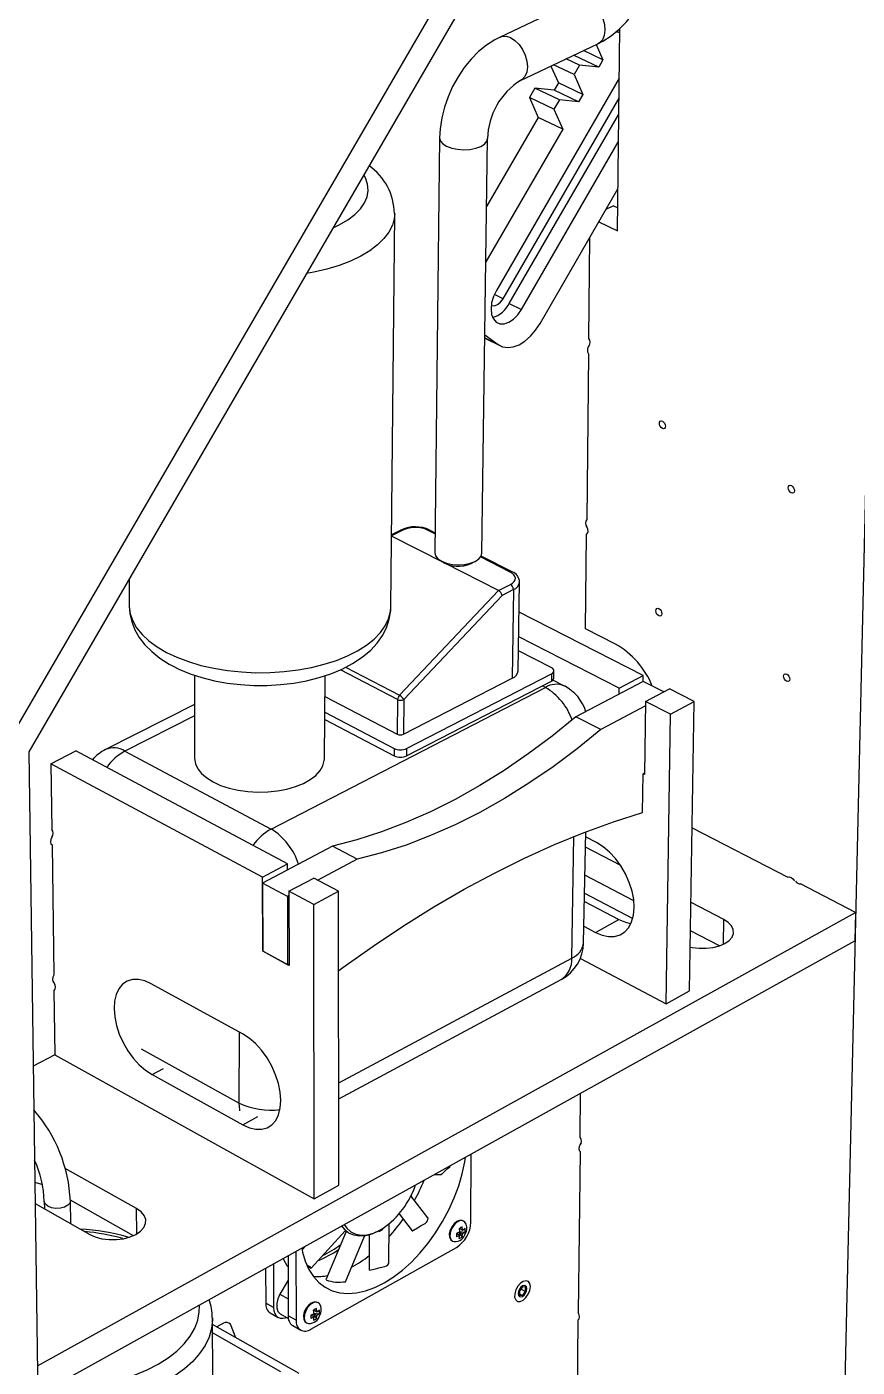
# Model space of a CAD drawing. Extents: x 0 to 151, y 0 to 220.
# Drawn here: x 88.3 to 122.6, y 119.5 to 174.9 of the extents above; entities that cross this region are included whole.
import ezdxf

# ---------------------------------------------------------------- set-up
doc = ezdxf.new("R2010")
doc.units = 0
doc.layers.get('0').update_dxf_attribs({"linetype": 'CONTINUOUS'})

msp = doc.modelspace()

# ---------------------------------------------------------------- linework, layer by layer
at = {"color": 7, "linetype": 'CONTINUOUS'}
for p, q in [((87.266, 144.92), (120.751, 202.584)), ((121.455, 201.952), (88.364, 144.947)), ((123.917, 199.659), (121.716, 104.731)), ((111.018, 175.97), (107.817, 174.464)), ((112.721, 174.652), (112.59, 174.666)), ((112.721, 174.652), (112.627, 174.697)), ((112.667, 166.466), (112.767, 174.819)), ((112.766, 174.729), (112.721, 174.652)), ((108.664, 172.67), (111.86, 174.186)), ((112.067, 173.523), (111.262, 173.902)), ((111.792, 174.154), (112.067, 173.523)), ((109.921, 173.266), (110.227, 172.572)), ((110.876, 172.919), (110.031, 173.318)), ((111.099, 173.304), (110.548, 173.564)), ((110.88, 173.7), (110.843, 173.704)), ((111.099, 173.304), (110.876, 172.919)), ((110.897, 173.729), (110.88, 173.7)), ((111.893, 173.223), (110.88, 173.7)), ((111.893, 173.223), (111.099, 173.304)), ((112.067, 173.523), (111.893, 173.223)), ((112.742, 172.76), (107.667, 163.995)), ((110.876, 172.919), (111.239, 172.093)), ((109.256, 172.351), (109.033, 171.967)), ((110.268, 171.87), (109.256, 172.351)), ((110.053, 172.272), (109.256, 172.351)), ((110.227, 172.572), (110.053, 172.272)), ((111.064, 171.792), (110.053, 172.272)), ((111.239, 172.093), (110.227, 172.572)), ((107.941, 163.659), (112.732, 171.934)), ((110.045, 171.486), (109.033, 171.967)), ((109.033, 171.967), (109.399, 171.143)), ((110.268, 171.87), (110.045, 171.486)), ((111.064, 171.792), (110.268, 171.87)), ((111.239, 172.093), (111.064, 171.792)), ((109.399, 171.143), (107.266, 167.463)), ((108.199, 163.466), (112.724, 171.282)), ((110.41, 170.662), (109.399, 171.143)), ((110.045, 171.486), (110.41, 170.662)), ((110.41, 170.662), (107.235, 165.181)), ((105.32, 170.298), (105.122, 153.177)), ((107.071, 153.152), (107.304, 170.274)), ((108.702, 163.22), (112.711, 170.146)), ((109.473, 162.642), (112.687, 168.196)), ((103.312, 150.938), (103.469, 167.17)), ((112.505, 167.493), (112.19, 167.336)), ((112.505, 167.493), (112.678, 167.41)), ((111.9, 166.835), (112.667, 166.466)), ((111.482, 162.02), (111.527, 166.19)), ((108.199, 163.466), (108.702, 163.22)), ((107.194, 162.174), (107.739, 161.769)), ((107.192, 162.027), (107.839, 161.708)), ((111.475, 161.381), (111.401, 154.548)), ((103.751, 154.114), (103.341, 153.909)), ((105.131, 153.995), (104.908, 154.108)), ((111.352, 150.026), (111.394, 153.92)), ((105.534, 152.739), (103.341, 153.856)), ((105.429, 152.805), (105.534, 152.739)), ((108.316, 152.38), (107.037, 153.028)), ((107.751, 151.611), (105.534, 152.739)), ((92.51, 152.09), (92.512, 150.979)), ((107.751, 151.611), (108.249, 151.864)), ((108.571, 148.297), (108.627, 151.955)), ((103.665, 147.284), (107.751, 151.611)), ((107.903, 151.407), (103.842, 147.106)), ((108.374, 151.646), (107.903, 151.407)), ((108.374, 151.646), (108.318, 147.985)), ((113.724, 148.101), (108.608, 150.709)), ((112.586, 149.399), (111.352, 150.026)), ((112.742, 147.581), (108.592, 149.702)), ((109.934, 148.426), (108.583, 149.118)), ((95.21, 148.112), (95.207, 144.684)), ((100.57, 144.664), (100.593, 148.092)), ((103.827, 145.675), (108.318, 147.985)), ((103.955, 144.779), (109.936, 147.865)), ((103.958, 145.085), (109.941, 148.169)), ((109.941, 148.169), (109.936, 147.865)), ((110.474, 147.666), (109.999, 147.91)), ((110.036, 147.989), (110.042, 148.293)), ((113.721, 147.859), (110.953, 146.39)), ((112.742, 147.581), (113.724, 148.101)), ((113.721, 147.859), (113.724, 148.101)), ((114.575, 147.423), (113.721, 147.859)), ((98.367, 141.762), (109.693, 147.609)), ((100.587, 147.235), (103.575, 145.676)), ((112.739, 147.338), (112.742, 147.581)), ((113.828, 147.026), (114.809, 147.548)), ((115.834, 147.026), (114.809, 147.548)), ((95.209, 146.9), (91.533, 145.043)), ((103.589, 147.107), (103.575, 145.676)), ((103.842, 147.106), (103.827, 145.675)), ((113.825, 146.851), (111.974, 145.865)), ((113.828, 147.026), (113.787, 144.008)), ((114.853, 146.502), (113.828, 147.026)), ((114.853, 146.502), (115.834, 147.026)), ((115.646, 135.074), (115.834, 147.026)), ((100.581, 146.283), (103.45, 144.782)), ((100.583, 146.588), (103.453, 145.088)), ((111.974, 145.865), (110.953, 146.39)), ((114.677, 134.537), (114.853, 146.502)), ((103.453, 145.088), (103.45, 144.782)), ((103.958, 145.085), (103.955, 144.779)), ((88.364, 144.947), (89.221, 84.923)), ((89.281, 144.455), (90.31, 144.986)), ((99.046, 140.318), (90.31, 144.986)), ((92.333, 144.976), (98.367, 141.762)), ((89.281, 144.455), (89.317, 141.743)), ((98.016, 139.772), (89.281, 144.455)), ((113.702, 142.45), (113.723, 144.041)), ((113.723, 144.041), (113.788, 144.076)), ((113.787, 144.008), (113.723, 144.041)), ((115.752, 141.813), (119.703, 139.767)), ((111.27, 137.064), (111.354, 141.644)), ((111.799, 141.201), (111.35, 141.435)), ((89.325, 141.102), (89.396, 135.733)), ((100.903, 141.058), (98.017, 139.526)), ((101.925, 140.515), (100.903, 141.058)), ((112.798, 140.251), (111.343, 141.012)), ((98.016, 139.772), (99.046, 140.318)), ((99.046, 140.072), (99.046, 140.318)), ((101.925, 140.515), (100.298, 139.649)), ((98.028, 136.711), (98.016, 139.772)), ((99.039, 138.978), (98.017, 139.526)), ((98.017, 139.526), (98.028, 136.711)), ((99.102, 139.19), (100.131, 139.738)), ((101.157, 139.19), (100.131, 139.738)), ((113.342, 138.791), (111.321, 139.851)), ((119.714, 139.772), (119.703, 139.767)), ((122.495, 138.321), (120.228, 139.495)), ((99.102, 139.012), (99.039, 138.978)), ((99.039, 138.978), (99.046, 136.16)), ((99.102, 139.19), (99.11, 136.126)), ((100.127, 138.64), (99.102, 139.19)), ((100.127, 138.64), (101.157, 139.19)), ((101.16, 127.057), (101.157, 139.19)), ((111.308, 139.112), (113.296, 138.067)), ((100.145, 126.494), (100.127, 138.64)), ((111.301, 138.775), (112.727, 138.025)), ((117.055, 138.025), (115.704, 138.732)), ((88.726, 119.602), (122.495, 138.321)), ((111.756, 137.495), (112.727, 138.025)), ((122.495, 138.321), (122.467, 137.15)), ((111.282, 137.745), (111.756, 137.495)), ((116.875, 136.938), (115.685, 137.562)), ((88.743, 118.391), (122.467, 137.15)), ((99.046, 136.16), (98.028, 136.711)), ((99.11, 136.126), (98.028, 136.711)), ((99.046, 136.16), (99.11, 136.195)), ((111.133, 136.417), (114.677, 134.537)), ((89.405, 135.1), (89.44, 132.443)), ((97.182, 133.309), (93.42, 135.369)), ((101.159, 130.622), (110.347, 135.553)), ((114.677, 134.537), (115.646, 135.074)), ((89.44, 132.443), (88.549, 131.967)), ((89.44, 132.443), (100.145, 126.494)), ((93.453, 131.622), (97.2, 129.548)), ((111.126, 129.035), (111.146, 130.852)), ((111.12, 128.441), (111.048, 121.788)), ((106.616, 125.525), (106.632, 128.342)), ((92.816, 126.085), (89.87, 127.741)), ((105.11, 127.495), (105.396, 127.499)), ((100.145, 126.494), (101.16, 127.057)), ((88.63, 126.294), (90.879, 125.022)), ((89.006, 126.386), (89.01, 126.079)), ((92.682, 124.969), (90.082, 126.436)), ((90.095, 125.466), (90.083, 126.402)), ((104.84, 125.712), (104.141, 126.618)), ((104.148, 126.632), (104.17, 126.58)), ((103.648, 125.869), (104.192, 125.168)), ((100.025, 123.634), (101.426, 125.168)), ((101.466, 125.141), (100.63, 123.143)), ((101.423, 125.165), (101.618, 125.056)), ((102.8, 125.135), (102.811, 125.14)), ((102.811, 125.14), (102.844, 125.157)), ((102.844, 125.157), (102.981, 125.24)), ((103.232, 123.85), (103.235, 125.456)), ((106.154, 125.122), (106.023, 125.065)), ((106.116, 125.106), (106.257, 124.918)), ((106.154, 125.122), (106.14, 125.269)), ((106.273, 125.189), (106.14, 125.262)), ((106.272, 125.048), (106.144, 125.118)), ((106.151, 125.146), (106.374, 125.121)), ((106.273, 125.189), (106.259, 125.335)), ((99.783, 124.532), (99.647, 124.383)), ((101.434, 123.069), (102.224, 124.956)), ((102.421, 124.998), (102.419, 123.544)), ((106.153, 124.981), (106.022, 124.924)), ((106.153, 124.981), (106.023, 125.053)), ((99.069, 124.134), (99.076, 121.663)), ((99.395, 124.316), (99.402, 121.479)), ((100.01, 121.109), (106.017, 124.485)), ((98.142, 123.619), (98.147, 122.187)), ((98.467, 123.799), (98.472, 122.003)), ((99.072, 123.136), (98.735, 122.553)), ((108.616, 122.695), (108.615, 122.518)), ((108.615, 122.574), (108.743, 122.503)), ((108.615, 122.518), (108.743, 122.503)), ((108.746, 122.856), (108.616, 122.695)), ((108.616, 122.668), (108.693, 122.764)), ((108.693, 122.764), (108.693, 122.79)), ((108.693, 122.764), (108.872, 122.664)), ((108.743, 122.503), (108.872, 122.664)), ((108.873, 122.841), (108.746, 122.856)), ((108.872, 122.664), (108.873, 122.841)), ((98.472, 122.003), (98.147, 122.187)), ((98.335, 121.78), (98.66, 121.596)), ((100.14, 121.749), (100.125, 121.896)), ((100.262, 121.817), (100.126, 121.893)), ((100.138, 121.775), (100.366, 121.749)), ((100.262, 121.817), (100.247, 121.964)), ((95.948, 121.573), (95.948, 121.551)), ((95.963, 119.04), (95.948, 121.551)), ((99.52, 119.276), (95.949, 121.303)), ((96.403, 121.355), (96.128, 121.202)), ((96.917, 120.754), (96.691, 121.309)), ((98.744, 121.745), (99.084, 121.554)), ((99.402, 121.479), (99.076, 121.663)), ((99.263, 121.255), (99.589, 121.071)), ((100.14, 121.749), (100.007, 121.69)), ((100.14, 121.606), (100.007, 121.681)), ((100.14, 121.606), (100.007, 121.548)), ((100.106, 121.734), (100.247, 121.544)), ((100.262, 121.674), (100.135, 121.746)), ((110.93, 110.89), (111.045, 121.496)), ((88.726, 119.602), (88.743, 118.391))]:
    msp.add_line(p, q, dxfattribs=at)
at = {"color": 8, "linetype": 'CONTINUOUS'}
for p, q in [((107.941, 163.659), (107.584, 163.834)), ((107.192, 162.039), (107.739, 161.769)), ((103.831, 154.109), (103.341, 153.863)), ((105.131, 153.95), (104.83, 154.103)), ((108.238, 152.374), (107.016, 152.994)), ((103.589, 147.107), (101.227, 148.334)), ((101.441, 148.439), (103.665, 147.284)), ((109.693, 147.609), (109.566, 147.674)), ((95.208, 146.431), (92.333, 144.976)), ((110.776, 136.431), (110.866, 141.451)), ((117.037, 137.003), (117.055, 138.025)), ((101.159, 131.281), (110.776, 136.431)), ((97.05, 130.447), (97.059, 133.377)), ((93.009, 132.678), (97.05, 130.447)), ((93.453, 131.622), (93.923, 131.875)), ((97.2, 129.548), (97.823, 129.888)), ((92.826, 125.043), (92.816, 126.085)), ((102.863, 125.198), (102.991, 125.276)), ((98.735, 122.553), (99.074, 122.362)), ((98.775, 119.351), (95.952, 120.956))]:
    msp.add_line(p, q, dxfattribs=at)
at = {"color": 7, "linetype": 'CONTINUOUS'}
for points in [[(111.86, 174.186), (112.068, 174.294), (112.408, 174.516), (112.733, 174.784), (113.039, 175.095), (113.319, 175.441), (113.572, 175.816), (113.793, 176.214), (113.98, 176.631), (114.13, 177.061), (114.242, 177.499), (114.312, 177.939), (114.336, 178.315)], [(107.817, 174.464), (107.607, 174.355), (107.263, 174.132), (106.934, 173.862), (106.624, 173.55), (106.34, 173.201), (106.084, 172.822), (105.86, 172.42), (105.672, 171.999), (105.521, 171.565), (105.41, 171.124), (105.342, 170.68), (105.32, 170.298)], [(107.667, 163.995), (107.548, 163.746), (107.472, 163.488), (107.446, 163.237), (107.469, 163.012), (107.542, 162.828), (107.658, 162.697), (107.81, 162.628), (107.988, 162.626), (108.178, 162.69), (108.369, 162.817), (108.548, 162.998), (108.702, 163.22)], [(107.45, 163.379), (107.468, 163.372), (107.584, 163.363), (107.711, 163.413), (107.835, 163.516), (107.941, 163.659)], [(107.739, 161.769), (107.924, 161.674), (108.135, 161.64), (108.365, 161.669), (108.604, 161.76), (108.843, 161.91), (109.074, 162.112), (109.286, 162.359), (109.473, 162.642)], [(114.396, 158.513), (114.406, 158.566), (114.434, 158.601), (114.475, 158.614), (114.523, 158.602), (114.571, 158.567), (114.612, 158.514), (114.638, 158.452), (114.647, 158.389), (114.637, 158.336), (114.609, 158.301), (114.567, 158.289), (114.519, 158.301), (114.471, 158.336), (114.431, 158.389), (114.404, 158.451), (114.396, 158.513)], [(119.716, 155.854), (119.727, 155.907), (119.756, 155.942), (119.798, 155.954), (119.847, 155.942), (119.896, 155.906), (119.936, 155.853), (119.963, 155.79), (119.972, 155.728), (119.961, 155.674), (119.932, 155.639), (119.89, 155.627), (119.841, 155.639), (119.792, 155.675), (119.751, 155.728), (119.725, 155.791), (119.716, 155.854)], [(111.394, 153.92), (111.435, 153.972), (111.45, 154.05), (111.437, 154.142), (111.398, 154.234), (111.379, 154.263)], [(105.122, 153.177), (105.122, 153.171), (105.156, 153.043), (105.255, 152.924), (105.411, 152.821), (105.615, 152.741), (105.851, 152.69), (106.103, 152.672), (106.356, 152.687), (106.59, 152.735), (106.791, 152.813), (106.944, 152.914), (107.04, 153.033), (107.071, 153.152)], [(108.249, 151.864), (108.336, 151.918), (108.4, 151.98), (108.439, 152.048), (108.451, 152.118), (108.436, 152.189), (108.394, 152.257), (108.327, 152.319), (108.238, 152.374)], [(92.516, 150.968), (92.536, 150.659), (92.615, 150.316), (92.745, 149.987), (92.925, 149.672), (93.156, 149.371), (93.439, 149.085), (93.774, 148.817), (94.16, 148.571), (94.321, 148.483)], [(94.321, 148.483), (94.556, 148.366), (95.021, 148.173), (95.513, 148.013), (96.028, 147.884), (96.56, 147.787), (97.105, 147.723), (97.657, 147.69), (98.211, 147.69), (98.762, 147.722), (99.304, 147.786), (99.834, 147.883), (100.346, 148.011), (100.836, 148.171), (101.3, 148.365), (101.733, 148.593), (102.129, 148.855), (102.48, 149.152), (102.746, 149.441), (102.961, 149.746), (103.125, 150.062), (103.247, 150.424), (103.306, 150.786), (103.305, 150.942)], [(114.248, 150.776), (114.259, 150.827), (114.286, 150.862), (114.327, 150.874), (114.375, 150.861), (114.423, 150.825), (114.463, 150.773), (114.489, 150.711), (114.498, 150.65), (114.487, 150.598), (114.46, 150.564), (114.419, 150.552), (114.371, 150.565), (114.323, 150.6), (114.283, 150.653), (114.257, 150.714), (114.248, 150.776)], [(109.941, 148.169), (109.985, 148.196), (110.016, 148.228), (110.036, 148.262), (110.042, 148.297), (110.034, 148.333), (110.013, 148.367), (109.979, 148.398), (109.934, 148.426)], [(119.523, 148.074), (119.533, 148.126), (119.562, 148.161), (119.604, 148.172), (119.652, 148.159), (119.701, 148.123), (119.741, 148.07), (119.767, 148.008), (119.776, 147.946), (119.765, 147.894), (119.737, 147.86), (119.695, 147.849), (119.646, 147.862), (119.598, 147.898), (119.558, 147.951), (119.531, 148.013), (119.523, 148.074)], [(110.953, 146.39), (109.975, 145.601), (108.985, 144.864), (107.985, 144.181), (106.978, 143.554), (105.965, 142.985), (104.95, 142.476), (103.933, 142.027), (102.919, 141.64), (101.908, 141.317), (100.903, 141.058)], [(111.974, 145.865), (110.996, 145.073), (110.005, 144.334), (109.006, 143.65), (107.998, 143.021), (106.986, 142.45), (105.97, 141.939), (104.954, 141.488), (103.939, 141.1), (102.929, 140.775), (101.925, 140.515)], [(95.207, 144.684), (95.207, 144.67), (95.242, 144.457), (95.339, 144.25), (95.497, 144.052), (95.71, 143.868), (95.975, 143.704)], [(95.975, 143.704), (96.286, 143.563), (96.634, 143.447), (97.012, 143.361), (97.411, 143.306), (97.821, 143.283), (98.233, 143.293), (98.637, 143.336), (99.023, 143.41), (99.382, 143.514), (99.705, 143.646), (99.986, 143.802), (100.217, 143.978), (100.393, 144.171), (100.51, 144.375), (100.565, 144.587), (100.57, 144.664)], [(101.158, 135.915), (101.327, 136.038), (102.582, 136.927), (103.837, 137.763), (105.092, 138.545), (106.344, 139.272), (107.592, 139.944), (108.833, 140.559), (110.066, 141.118), (111.29, 141.619), (112.502, 142.063), (113.702, 142.45)], [(89.344, 141.458), (89.321, 141.422), (89.28, 141.327), (89.267, 141.233), (89.282, 141.154), (89.325, 141.102)], [(111.756, 137.495), (112.03, 137.379), (112.295, 137.323), (112.546, 137.327), (112.773, 137.394), (112.97, 137.519), (113.131, 137.7), (113.251, 137.932), (113.327, 138.206), (113.355, 138.516), (113.335, 138.851), (113.268, 139.201), (113.155, 139.556), (113, 139.904), (112.808, 140.235), (112.585, 140.539), (112.337, 140.807), (112.072, 141.029), (111.799, 141.201)], [(119.703, 139.767), (119.766, 139.782), (119.838, 139.762), (119.91, 139.708), (119.97, 139.628)], [(112.727, 138.025), (113, 137.909), (113.198, 137.862)], [(115.675, 136.886), (115.754, 136.87), (116.041, 136.835), (116.333, 136.835), (116.617, 136.87), (116.877, 136.938), (117.101, 137.036), (117.277, 137.159), (117.397, 137.3), (117.455, 137.453), (117.447, 137.61), (117.375, 137.762), (117.242, 137.903), (117.055, 138.025)], [(89.396, 135.733), (89.356, 135.638), (89.342, 135.545), (89.358, 135.467), (89.401, 135.417), (89.406, 135.414)], [(89.359, 135.477), (89.401, 135.417), (89.441, 135.322), (89.457, 135.229), (89.444, 135.151), (89.405, 135.1)], [(93.42, 135.369), (93.15, 135.488), (92.889, 135.547), (92.645, 135.543), (92.425, 135.477), (92.236, 135.35), (92.083, 135.167), (91.972, 134.934), (91.906, 134.657), (91.886, 134.345), (91.913, 134.007), (91.986, 133.654), (92.103, 133.296), (92.26, 132.944), (92.453, 132.609), (92.676, 132.3), (92.922, 132.028), (93.184, 131.799), (93.453, 131.622)], [(97.2, 129.548), (97.473, 129.426), (97.737, 129.364), (97.985, 129.364), (98.21, 129.427), (98.403, 129.551), (98.56, 129.732), (98.676, 129.965), (98.746, 130.243), (98.769, 130.556), (98.744, 130.897), (98.672, 131.254), (98.554, 131.616), (98.395, 131.972), (98.199, 132.312), (97.973, 132.624), (97.723, 132.9), (97.457, 133.131), (97.182, 133.309)], [(111.12, 128.736), (111.123, 128.738), (111.163, 128.785), (111.177, 128.858), (111.164, 128.946), (111.126, 129.035)], [(111.165, 128.799), (111.123, 128.738), (111.084, 128.648), (111.07, 128.561), (111.083, 128.488), (111.12, 128.441)], [(99.635, 124.449), (99.666, 124.292), (99.774, 123.913), (99.924, 123.574), (100.113, 123.28), (100.338, 123.034), (100.597, 122.839), (100.886, 122.697), (101.201, 122.611), (101.539, 122.581), (101.896, 122.608), (102.266, 122.69), (102.645, 122.827), (103.029, 123.017), (103.412, 123.258), (103.79, 123.546), (104.159, 123.878), (104.513, 124.249), (104.848, 124.656), (105.16, 125.092), (105.446, 125.553), (105.702, 126.033), (105.925, 126.526), (106.111, 127.026), (106.259, 127.526), (106.367, 128.022), (106.398, 128.211)], [(105.401, 127.518), (105.395, 127.504), (105.394, 127.502), (105.394, 127.501), (105.394, 127.5), (105.394, 127.499), (105.394, 127.499), (105.395, 127.499), (105.395, 127.499), (105.397, 127.499), (105.405, 127.504), (105.433, 127.528), (105.539, 127.632), (105.642, 127.729), (105.743, 127.815), (105.773, 127.861), (105.773, 127.864)], [(88.946, 127.065), (88.862, 127.097), (88.618, 127.164)], [(90.879, 125.022), (91.112, 124.917), (91.383, 124.844), (91.678, 124.807), (91.98, 124.807), (92.277, 124.845), (92.551, 124.918), (92.791, 125.023), (92.982, 125.155), (93.117, 125.307), (93.188, 125.471), (93.192, 125.639), (93.128, 125.803), (93.001, 125.954), (92.816, 126.085)], [(104.192, 125.169), (104.192, 125.169), (104.192, 125.168), (104.192, 125.168), (104.192, 125.168), (104.192, 125.167), (104.193, 125.167), (104.195, 125.167), (104.206, 125.172), (104.248, 125.193), (104.409, 125.29), (104.568, 125.386), (104.725, 125.474), (104.779, 125.521), (104.822, 125.582), (104.842, 125.633), (104.847, 125.686), (104.845, 125.7), (104.842, 125.708), (104.84, 125.712)], [(102.756, 125.136), (102.533, 125.036), (102.27, 124.963), (102.02, 124.946), (101.789, 124.984), (101.582, 125.077), (101.406, 125.222), (101.291, 125.371)], [(106.284, 125.58), (106.25, 125.597), (106.142, 125.596), (106.032, 125.552), (105.921, 125.463), (105.826, 125.339), (105.757, 125.195), (105.725, 125.046), (105.734, 124.904), (105.781, 124.803), (105.851, 124.744)], [(106.317, 125.571), (106.259, 125.593), (106.145, 125.581), (106.022, 125.513), (105.908, 125.396), (105.816, 125.247), (105.761, 125.086), (105.749, 124.935), (105.782, 124.814), (105.855, 124.739), (105.856, 124.738)], [(106.259, 125.335), (106.175, 125.288), (106.14, 125.269)], [(106.374, 125.121), (106.304, 125.068), (106.272, 125.048)], [(106.374, 125.262), (106.305, 125.21), (106.273, 125.189)], [(106.364, 125.001), (106.428, 125.158), (106.441, 125.226), (106.446, 125.335), (106.424, 125.438), (106.371, 125.527), (106.31, 125.575)], [(106.374, 125.121), (106.377, 125.223), (106.374, 125.262)], [(106.023, 125.065), (106.023, 124.962), (106.022, 124.924)], [(106.138, 124.851), (106.151, 124.941), (106.153, 124.981)], [(106.138, 124.851), (106.225, 124.897), (106.257, 124.918)], [(106.257, 124.918), (106.27, 125.008), (106.272, 125.048)], [(98.86, 124.018), (99.024, 123.744), (99.07, 123.68)], [(99.84, 123.772), (99.905, 123.731), (99.961, 123.694), (100.004, 123.662), (100.023, 123.643), (100.024, 123.633), (100.021, 123.632), (100.017, 123.632), (100.014, 123.633)], [(102.429, 123.544), (102.436, 123.545), (102.484, 123.554), (102.676, 123.6), (102.868, 123.649), (103.059, 123.697), (103.128, 123.726), (103.186, 123.767), (103.217, 123.803), (103.232, 123.841), (103.232, 123.851), (103.23, 123.857), (103.228, 123.86)], [(109.071, 122.865), (109.05, 122.993), (108.988, 123.079), (108.893, 123.111), (108.778, 123.084), (108.658, 123.003), (108.549, 122.878), (108.468, 122.727), (108.423, 122.569), (108.422, 122.426), (108.464, 122.317), (108.545, 122.257), (108.652, 122.255), (108.771, 122.31), (108.887, 122.414), (108.984, 122.555), (109.048, 122.712), (109.071, 122.865)], [(108.925, 122.782), (108.912, 122.857), (108.873, 122.905), (108.815, 122.918), (108.746, 122.895), (108.677, 122.839), (108.617, 122.759), (108.578, 122.667), (108.563, 122.577), (108.576, 122.502), (108.615, 122.455), (108.673, 122.441), (108.742, 122.464), (108.812, 122.52), (108.871, 122.6), (108.911, 122.692), (108.925, 122.782)], [(98.735, 122.553), (98.646, 122.359), (98.6, 122.164), (98.6, 121.986), (98.648, 121.843), (98.738, 121.749), (98.744, 121.745)], [(98.472, 122.003), (98.485, 121.871), (98.52, 121.757), (98.576, 121.666), (98.652, 121.601), (98.744, 121.564), (98.85, 121.557), (98.964, 121.58), (99.007, 121.597)], [(100.275, 122.212), (100.24, 122.229), (100.13, 122.228), (100.018, 122.182), (99.905, 122.092), (99.808, 121.967), (99.739, 121.821), (99.706, 121.671), (99.717, 121.528), (99.766, 121.426), (99.834, 121.37), (99.834, 121.37)], [(100.31, 122.202), (100.248, 122.224), (100.132, 122.212), (100.007, 122.142), (99.89, 122.024), (99.798, 121.873), (99.742, 121.711), (99.731, 121.559), (99.766, 121.437), (99.84, 121.363)], [(100.247, 121.964), (100.161, 121.915), (100.125, 121.896)], [(100.366, 121.891), (100.295, 121.838), (100.262, 121.817)], [(100.356, 121.624), (100.421, 121.782), (100.435, 121.85), (100.44, 121.96), (100.419, 122.065), (100.366, 122.155), (100.304, 122.205)], [(100.366, 121.749), (100.368, 121.851), (100.366, 121.891)], [(111.045, 121.496), (111.084, 121.541), (111.099, 121.613), (111.086, 121.7), (111.048, 121.788)], [(100.007, 121.69), (100.008, 121.586), (100.007, 121.548)], [(100.126, 121.476), (100.138, 121.566), (100.14, 121.606)], [(100.126, 121.476), (100.215, 121.522), (100.247, 121.544)], [(100.247, 121.544), (100.26, 121.634), (100.262, 121.674)], [(100.366, 121.749), (100.295, 121.695), (100.262, 121.674)]]:
    msp.add_lwpolyline(points, dxfattribs=at)
at = {"color": 8, "linetype": 'CONTINUOUS'}
for points in [[(111.018, 175.97), (111.096, 175.998), (111.269, 176.005), (111.453, 175.949), (111.636, 175.833), (111.806, 175.666), (111.95, 175.459), (112.06, 175.225), (112.127, 174.982), (112.147, 174.745), (112.119, 174.531), (112.044, 174.354), (111.928, 174.226), (111.86, 174.186)], [(107.817, 174.464), (107.896, 174.492), (108.068, 174.498), (108.252, 174.441), (108.435, 174.325), (108.605, 174.157), (108.75, 173.948), (108.86, 173.713), (108.928, 173.468), (108.949, 173.23), (108.921, 173.016), (108.847, 172.838), (108.731, 172.711), (108.667, 172.672)], [(105.32, 170.298), (105.32, 170.293), (105.355, 170.17), (105.456, 170.055), (105.615, 169.955), (105.822, 169.878), (106.062, 169.829), (106.32, 169.812), (106.577, 169.826), (106.816, 169.873), (107.02, 169.947), (107.176, 170.045), (107.273, 170.159), (107.304, 170.272)], [(100.927, 166.589), (101.184, 166.709), (101.531, 166.91), (101.824, 167.13), (102.059, 167.365), (102.23, 167.612), (102.338, 167.868), (102.378, 168.128), (102.353, 168.389), (102.261, 168.646), (102.192, 168.769)], [(103.469, 167.173), (103.453, 166.976), (103.374, 166.691), (103.232, 166.412), (103.028, 166.142), (102.764, 165.884), (102.443, 165.641), (102.069, 165.417), (101.646, 165.213), (101.179, 165.033), (100.674, 164.879), (100.136, 164.752), (99.827, 164.695)], [(92.512, 150.979), (92.513, 150.946), (92.552, 150.649), (92.654, 150.355), (92.818, 150.068), (93.043, 149.791), (93.325, 149.528), (93.662, 149.281), (94.049, 149.055)], [(94.049, 149.055), (94.483, 148.851), (94.957, 148.672), (95.467, 148.52), (96.006, 148.397), (96.569, 148.305), (97.147, 148.245), (97.735, 148.217), (98.324, 148.222), (98.909, 148.26), (99.482, 148.33), (100.036, 148.431), (100.564, 148.562), (101.061, 148.722), (101.519, 148.909), (101.935, 149.12), (102.303, 149.352), (102.618, 149.604), (102.878, 149.871), (103.079, 150.152), (103.219, 150.441), (103.296, 150.737), (103.312, 150.938)], [(97.08, 130.13), (97.073, 130.167), (97.05, 130.447)], [(90.083, 126.402), (90.062, 126.317), (89.98, 126.223), (89.845, 126.149), (89.674, 126.105), (89.487, 126.096), (89.307, 126.123), (89.156, 126.183), (89.052, 126.268), (89.007, 126.368), (89.006, 126.386)], [(101.39, 125.426), (101.492, 125.284), (101.662, 125.133), (101.863, 125.035), (102.09, 124.992), (102.336, 125.006), (102.596, 125.075), (102.863, 125.198)], [(90.485, 118.707), (91.086, 118.784), (91.669, 118.896), (92.23, 119.041), (92.761, 119.218), (93.257, 119.426), (93.711, 119.661), (94.12, 119.921), (94.478, 120.202), (94.783, 120.503), (95.029, 120.819), (95.216, 121.147), (95.341, 121.483), (95.402, 121.824), (95.406, 122.097)], [(95.948, 121.551), (95.947, 121.492), (95.907, 121.136), (95.805, 120.784), (95.64, 120.438), (95.415, 120.102), (95.131, 119.78), (94.792, 119.474), (94.4, 119.188), (93.96, 118.925), (93.475, 118.687), (92.951, 118.477), (92.393, 118.298), (91.807, 118.15), (91.198, 118.036), (90.573, 117.957)]]:
    msp.add_lwpolyline(points, dxfattribs=at)
at = {"color": 7, "linetype": 'CONTINUOUS'}
for centre, radius, start, end in [((110.19, 170.221), 2.886, 121.9215, 178.9439), ((100.97, 167.12), 2.492, 1.267, 54.5841), ((107.161, 163.984), 1.16, 287.3894, 333.4783), ((111.703, 161.542), 0.279, 137.0129, 215.1464), ((111.283, 161.862), 0.253, 320.3039, 38.4604), ((111.601, 154.389), 0.255, 141.3843, 217.3799), ((104.323, 152.873), 1.367, 64.6533, 114.7445), ((104.324, 152.989), 1.224, 65.5866, 113.7636), ((106.096, 153.87), 1.263, 243.5678, 302.6262), ((108.164, 151.945), 0.461, 1.2087, 70.7406), ((108.118, 151.645), 0.255, 0.4011, 59.2437), ((107.596, 151.337), 0.315, 12.8184, 60.4535), ((110.844, 146.342), 3.518, 22.0553, 60.3211), ((108.183, 148.352), 0.391, 290.193, 351.8173), ((109.882, 148.012), 0.156, 290.2884, 351.8418), ((103.865, 147.095), 0.276, 136.5741, 177.4378), ((103.456, 146.9), 0.437, 28.071, 61.5624), ((109.666, 146.092), 1.77, 16.8938, 62.8418), ((103.717, 147.382), 0.303, 245.0614, 294.2937), ((103.703, 145.949), 0.302, 244.9564, 294.3996), ((92.338, 143.45), 1.785, 116.8108, 138.9638), ((103.709, 145.634), 0.603, 244.911, 294.4456), ((103.705, 145.328), 0.603, 244.8886, 294.4682), ((89.116, 141.58), 0.258, 322.3624, 39.1594), ((120.22, 139.735), 0.241, 213.1386, 272.1), ((109.519, 137.096), 1.751, 298.2349, 358.9595), ((83.944, 126.121), 6.145, 2.6147, 41.1003), ((84.606, 126.241), 4.402, 1.8857, 24.7186), ((100.883, 128.256), 3.65, 305.2771, 340.9221), ((97.123, 130.325), 8.16, 331.4421, 337.9263), ((97.565, 129.995), 7.609, 318.1582, 325.2168), ((90.071, 116.883), 8.37, 73.3597, 87.1352), ((105.321, 125.578), 1.296, 302.5115, 357.6503), ((98.335, 128.485), 4.846, 296.4257, 306.8728), ((105.968, 125.147), 0.422, 253.8757, 339.8315), ((98.743, 127.925), 4.276, 291.5012, 304.3046), ((99.401, 127.953), 4.855, 298.0625, 308.4431), ((102.985, 128.266), 5.504, 235.2646, 237.3285), ((100.302, 125.585), 2.3, 265.7421, 280.0848), ((101.172, 124.646), 1.597, 250.5263, 279.3922), ((94.053, 121.626), 1.889, 358.5123, 21.6003), ((98.572, 122.136), 0.428, 173.1397, 236.3551), ((96.52, 121.162), 0.226, 40.6771, 121.131), ((99.5, 121.611), 0.427, 173.0359, 236.3198), ((99.779, 121.414), 0.383, 170.3074, 307.1502), ((99.957, 121.775), 0.427, 253.2011, 339.2938)]:
    msp.add_arc(centre, radius, start, end, dxfattribs=at)
at = {"color": 8, "linetype": 'CONTINUOUS'}
for centre, radius, start, end in [((103.786, 154.034), 0.0878, 58.7486, 113.5451), ((104.874, 154.03), 0.0849, 66.2018, 121.1334), ((108.282, 152.302), 0.0843, 66.2582, 121.5086), ((108.242, 152.013), 0.389, 289.7965, 351.3998), ((110.138, 146.9), 0.837, 66.2942, 122.103), ((108.434, 145.466), 2.485, 18.4811, 59.5743), ((91.87, 144.258), 0.854, 57.1466, 113.2422), ((93.414, 143.008), 2.245, 118.7919, 144.6928), ((99.487, 139.764), 2.29, 119.2813, 144.8556), ((97.01, 139.539), 2.604, 17.2585, 58.6181), ((110.484, 137.169), 0.793, 291.6065, 352.4414), ((109.823, 136.352), 0.956, 303.2684, 4.7244), ((98.323, 133.041), 2.889, 243.8591, 278.2671), ((89.829, 115.99), 9.188, 74.7777, 84.7325)]:
    msp.add_arc(centre, radius, start, end, dxfattribs=at)

doc.saveas('drawing.dxf')
